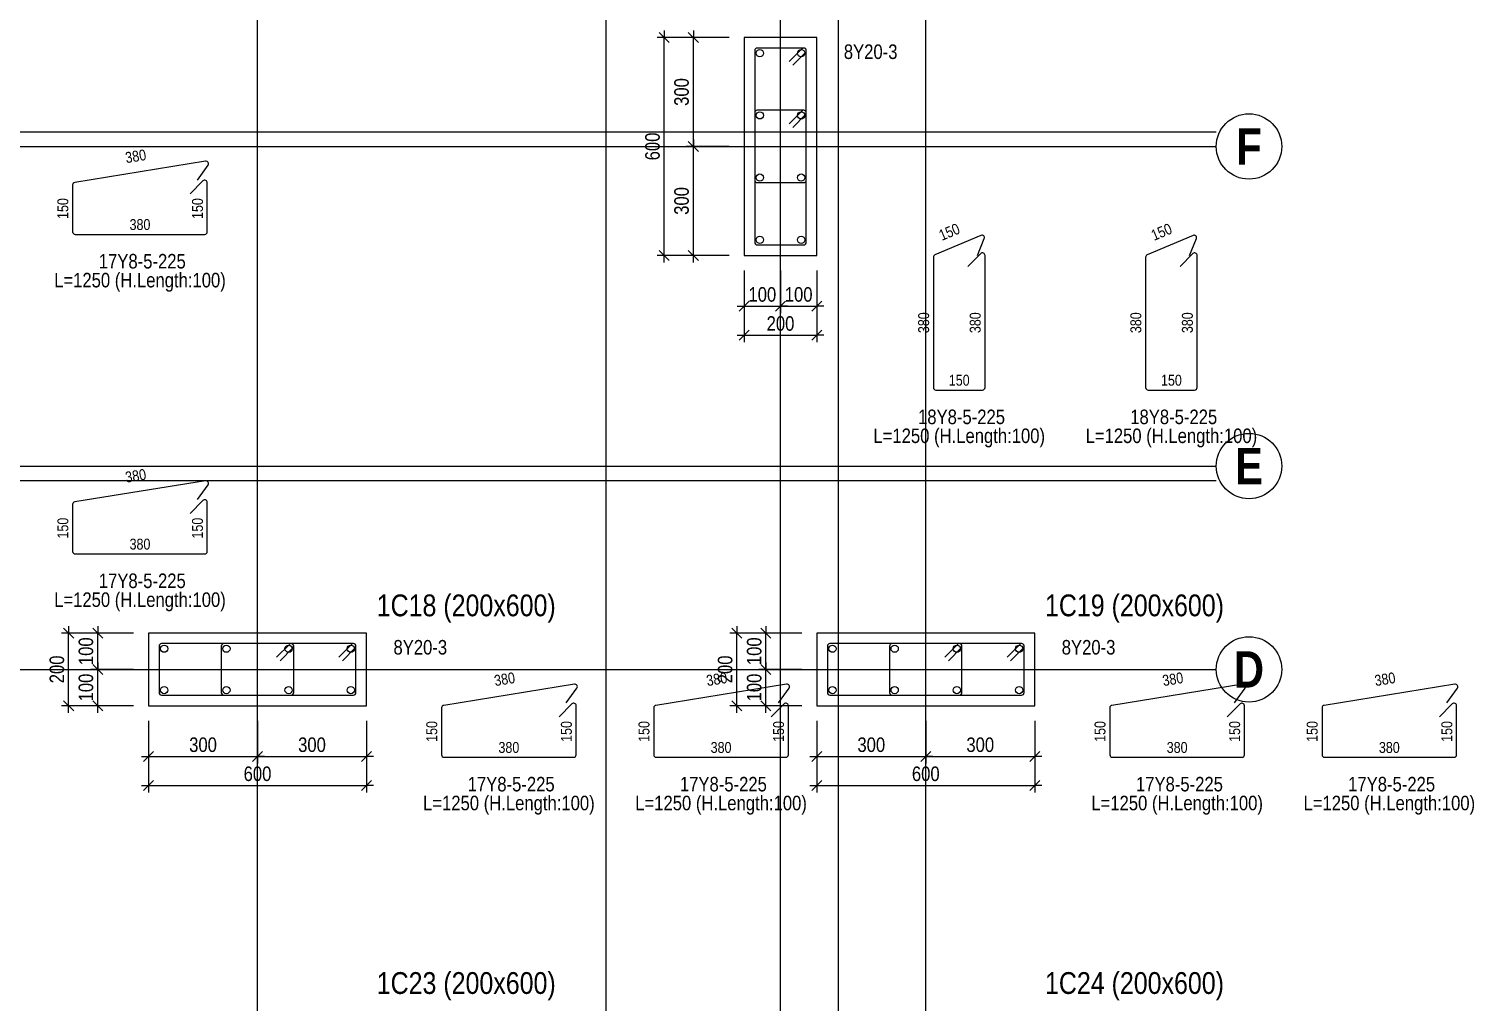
# Model space of a CAD drawing. Extents: x 0 to 206258, y -403073 to 0.
# Drawn here: x 21790 to 31738, y -77078 to -70378 of the extents above; entities that cross this region are included whole.
import ezdxf
from ezdxf.enums import TextEntityAlignment as Align
from ezdxf.lldxf.tags import DXFTag

# ---------------------------------------------------------------- set-up
doc = ezdxf.new("R2010")
doc.units = 0
doc.header["$LTSCALE"] = 1000
for name, color, linetype in [('Axis Circle(Dir 1)', 150, 'Continuous'), ('Axis Label(Dir 1)', 7, 'Continuous'), ('Axis Line(Dir 1)', 8, 'CENTER2'), ('Axis Line(Dir 2)', 150, 'CENTER2'), ('Column Line(D)', 1, 'Continuous'), ('Dimension Line', 5, 'Continuous'), ('Link Line', 3, 'Continuous'), ('Rebar Length Text', 8, 'Continuous'), ('Rebar Line', 7, 'Continuous'), ('Top Rebar Label', 6, 'Continuous')]:
    doc.layers.add(name, color=color, linetype=linetype)
for name, color, linetype, true_color in [('Column Label(D)', 12, 'Continuous', 0xbd0000), ('Ghost Axis Line', 254, 'Continuous', 0xbebebe), ('Link Label', 94, 'Continuous', 0x008100), ('Link Length Text', 94, 'Continuous', 0x008100)]:
    doc.layers.add(name, color=color, linetype=linetype, true_color=true_color)
doc.styles.add('Axis Label(Dir 1)', font='ARIALNB.TTF', dxfattribs={"height": 250})
doc.styles.add('Column Label(D)', font='ARIALN.TTF', dxfattribs={"height": 150})
doc.styles.add('Dimension Text', font='ARIALN.TTF', dxfattribs={"height": 100})
doc.styles.add('Link Label', font='ARIALN.TTF', dxfattribs={"height": 100})
doc.styles.add('Link Length Text', font='ARIALN.TTF', dxfattribs={"height": 100})
doc.styles.add('Rebar Length Text', font='ARIALN.TTF', dxfattribs={"height": 75})
doc.styles.add('Top Rebar Label', font='ARIALN.TTF', dxfattribs={"height": 100})
tags = doc.linetypes.add('CENTER2', pattern=[1.125, 0.75, -0.125, 0.125, -0.125]).pattern_tags.tags
tags[10:11] = [DXFTag(74, 4), DXFTag(75, 0), DXFTag(340, '0'), DXFTag(46, 0.0), DXFTag(50, 0.0), DXFTag(44, 0.0), DXFTag(45, 0.0)]
tags[8:9] = [DXFTag(74, 4), DXFTag(75, 0), DXFTag(340, '0'), DXFTag(46, 0.0), DXFTag(50, 0.0), DXFTag(44, 0.0), DXFTag(45, 0.0)]
tags[6:7] = [DXFTag(74, 4), DXFTag(75, 0), DXFTag(340, '0'), DXFTag(46, 0.0), DXFTag(50, 0.0), DXFTag(44, 0.0), DXFTag(45, 0.0)]
tags[4:5] = [DXFTag(74, 4), DXFTag(75, 0), DXFTag(340, '0'), DXFTag(46, 0.0), DXFTag(50, 0.0), DXFTag(44, 0.0), DXFTag(45, 0.0)]
doc.dimstyles.new('COLUMNAPP', dxfattribs={"dimtxt": 100, "dimasz": 30, "dimexe": 48.3, "dimexo": 103.5, "dimgap": 30, "dimtad": 1, "dimtoh": 1, "dimdec": 1, "dimlfac": 0.4, "dimdsep": 46, "dimtxsty": 'Dimension Text', "dimblk": 'PCDIM_TICK', "dimcen": 0.09, "dimclrd": 5, "dimclre": 5, "dimclrt": 5, "dimadec": 1, "dimazin": 0, "dimtp": 1, "dimtm": 1, "dimtfac": 1, "dimtdec": 4, "dimtofl": 0, "dimtmove": 0, "dimatfit": 3, "dimfxl": 1, "dimtolj": 1, "dimtzin": 0, "dimarcsym": 0})

# ---------------------------------------------------------------- blocks, each defined once
blk = doc.blocks.new('PCDIM_TICK')
at = {"layer": 'Dimension Line', "color": 0, "transparency": 33554687}
for p, q in [((1.15, 1.15), (-1.15, -1.15)), ((1.61, 0), (0, 0))]:
    blk.add_line(p, q, dxfattribs=at)
blk = doc.blocks.new('*U1353')
at = {"layer": 'Dimension Line', "color": 5, "true_color": 0x0000ff, "transparency": 16777216}
for p, q in [((26713.8, -72041.2), (26713.8, -72336)), ((26963.8, -72041.2), (26963.8, -72336)), ((26713.8, -72287.7), (26963.8, -72287.7))]:
    blk.add_line(p, q, dxfattribs=at)
at = {"layer": 'Dimension Line', "color": 5, "true_color": 0x0000ff, "transparency": 16777216, "xscale": 30, "yscale": 30, "rotation": 180.0000000000004}
blk.add_blockref('PCDIM_TICK', (26713.8, -72287.7), dxfattribs=at)
at = {"layer": 'Dimension Line', "color": 5, "true_color": 0x0000ff, "transparency": 16777216, "xscale": 30, "yscale": 30}
blk.add_blockref('PCDIM_TICK', (26963.8, -72287.7), dxfattribs=at)
at = {"layer": 'Dimension Line', "color": 5, "true_color": 0x0000ff, "transparency": 16777216, "insert": (26838.8, -72257.7), "char_height": 100, "width": 173.928, "attachment_point": 8, "style": 'Dimension Text'}
blk.add_mtext('100', dxfattribs=at)
blk = doc.blocks.new('*U1354')
at = {"layer": 'Dimension Line', "color": 5, "true_color": 0x0000ff, "transparency": 16777216}
for p, q in [((26963.8, -72041.2), (26963.8, -72336)), ((27213.8, -72041.2), (27213.8, -72336)), ((26963.8, -72287.7), (27213.8, -72287.7))]:
    blk.add_line(p, q, dxfattribs=at)
at = {"layer": 'Dimension Line', "color": 5, "true_color": 0x0000ff, "transparency": 16777216, "xscale": 30, "yscale": 30, "rotation": 180.0000000000004}
blk.add_blockref('PCDIM_TICK', (26963.8, -72287.7), dxfattribs=at)
at = {"layer": 'Dimension Line', "color": 5, "true_color": 0x0000ff, "transparency": 16777216, "xscale": 30, "yscale": 30}
blk.add_blockref('PCDIM_TICK', (27213.8, -72287.7), dxfattribs=at)
at = {"layer": 'Dimension Line', "color": 5, "true_color": 0x0000ff, "transparency": 16777216, "insert": (27088.8, -72257.7), "char_height": 100, "width": 173.928, "attachment_point": 8, "style": 'Dimension Text'}
blk.add_mtext('100', dxfattribs=at)
blk = doc.blocks.new('*U1355')
at = {"layer": 'Dimension Line', "color": 5, "true_color": 0x0000ff, "transparency": 16777216}
for p, q in [((26713.8, -72041.2), (26713.8, -72536)), ((27213.8, -72041.2), (27213.8, -72536)), ((26713.8, -72487.7), (27213.8, -72487.7))]:
    blk.add_line(p, q, dxfattribs=at)
at = {"layer": 'Dimension Line', "color": 5, "true_color": 0x0000ff, "transparency": 16777216, "xscale": 30, "yscale": 30, "rotation": 180.0000000000004}
blk.add_blockref('PCDIM_TICK', (26713.8, -72487.7), dxfattribs=at)
at = {"layer": 'Dimension Line', "color": 5, "true_color": 0x0000ff, "transparency": 16777216, "xscale": 30, "yscale": 30}
blk.add_blockref('PCDIM_TICK', (27213.8, -72487.7), dxfattribs=at)
at = {"layer": 'Dimension Line', "color": 5, "true_color": 0x0000ff, "transparency": 16777216, "insert": (26963.8, -72457.7), "char_height": 100, "width": 182.775, "attachment_point": 8, "style": 'Dimension Text'}
blk.add_mtext('200', dxfattribs=at)
blk = doc.blocks.new('*U1356')
at = {"layer": 'Dimension Line', "color": 5, "true_color": 0x0000ff, "transparency": 16777216}
for p, q in [((26610.3, -71187.7), (26315.5, -71187.7)), ((26363.8, -71937.7), (26363.8, -71187.7)), ((26610.3, -71937.7), (26315.5, -71937.7))]:
    blk.add_line(p, q, dxfattribs=at)
at = {"layer": 'Dimension Line', "color": 5, "true_color": 0x0000ff, "transparency": 16777216, "xscale": 30, "yscale": 30}
for p, rotation in [((26363.8, -71187.7), 89.99999999999447), ((26363.8, -71937.7), 269.9999999999834)]:
    blk.add_blockref('PCDIM_TICK', p, dxfattribs=dict(at, rotation=rotation))
at = {"layer": 'Dimension Line', "color": 5, "true_color": 0x0000ff, "transparency": 16777216, "insert": (26333.8, -71562.7), "char_height": 100, "width": 181.501, "attachment_point": 8, "rotation": 90, "style": 'Dimension Text'}
blk.add_mtext('300', dxfattribs=at)
blk = doc.blocks.new('*U1357')
at = {"layer": 'Dimension Line', "color": 5, "true_color": 0x0000ff, "transparency": 16777216}
for p, q in [((26610.3, -70437.7), (26315.5, -70437.7)), ((26363.8, -71187.7), (26363.8, -70437.7)), ((26610.3, -71187.7), (26315.5, -71187.7))]:
    blk.add_line(p, q, dxfattribs=at)
at = {"layer": 'Dimension Line', "color": 5, "true_color": 0x0000ff, "transparency": 16777216, "xscale": 30, "yscale": 30}
for p, rotation in [((26363.8, -70437.7), 89.99999999999447), ((26363.8, -71187.7), 269.9999999999834)]:
    blk.add_blockref('PCDIM_TICK', p, dxfattribs=dict(at, rotation=rotation))
at = {"layer": 'Dimension Line', "color": 5, "true_color": 0x0000ff, "transparency": 16777216, "insert": (26333.8, -70812.7), "char_height": 100, "width": 181.501, "attachment_point": 8, "rotation": 90, "style": 'Dimension Text'}
blk.add_mtext('300', dxfattribs=at)
blk = doc.blocks.new('*U1358')
at = {"layer": 'Dimension Line', "color": 5, "true_color": 0x0000ff, "transparency": 16777216}
for p, q in [((26610.3, -70437.7), (26115.5, -70437.7)), ((26163.8, -71937.7), (26163.8, -70437.7)), ((26610.3, -71937.7), (26115.5, -71937.7))]:
    blk.add_line(p, q, dxfattribs=at)
at = {"layer": 'Dimension Line', "color": 5, "true_color": 0x0000ff, "transparency": 16777216, "xscale": 30, "yscale": 30}
for p, rotation in [((26163.8, -70437.7), 89.99999999999447), ((26163.8, -71937.7), 269.9999999999834)]:
    blk.add_blockref('PCDIM_TICK', p, dxfattribs=dict(at, rotation=rotation))
at = {"layer": 'Dimension Line', "color": 5, "true_color": 0x0000ff, "transparency": 16777216, "insert": (26133.8, -71187.7), "char_height": 100, "width": 181.97, "attachment_point": 8, "rotation": 90, "style": 'Dimension Text'}
blk.add_mtext('600', dxfattribs=at)
blk = doc.blocks.new('*U1377')
at = {"layer": 'Dimension Line', "color": 5, "true_color": 0x0000ff, "transparency": 16777216}
for p, q in [((22613.8, -75141.2), (22613.8, -75436)), ((23363.8, -75141.2), (23363.8, -75436)), ((22613.8, -75387.7), (23363.8, -75387.7))]:
    blk.add_line(p, q, dxfattribs=at)
at = {"layer": 'Dimension Line', "color": 5, "true_color": 0x0000ff, "transparency": 16777216, "xscale": 30, "yscale": 30, "rotation": 180.0000000000004}
blk.add_blockref('PCDIM_TICK', (22613.8, -75387.7), dxfattribs=at)
at = {"layer": 'Dimension Line', "color": 5, "true_color": 0x0000ff, "transparency": 16777216, "xscale": 30, "yscale": 30}
blk.add_blockref('PCDIM_TICK', (23363.8, -75387.7), dxfattribs=at)
at = {"layer": 'Dimension Line', "color": 5, "true_color": 0x0000ff, "transparency": 16777216, "insert": (22988.8, -75357.7), "char_height": 100, "width": 181.501, "attachment_point": 8, "style": 'Dimension Text'}
blk.add_mtext('300', dxfattribs=at)
blk = doc.blocks.new('*U1378')
at = {"layer": 'Dimension Line', "color": 5, "true_color": 0x0000ff, "transparency": 16777216}
for p, q in [((23363.8, -75141.2), (23363.8, -75436)), ((24113.8, -75141.2), (24113.8, -75436)), ((23363.8, -75387.7), (24113.8, -75387.7))]:
    blk.add_line(p, q, dxfattribs=at)
at = {"layer": 'Dimension Line', "color": 5, "true_color": 0x0000ff, "transparency": 16777216, "xscale": 30, "yscale": 30, "rotation": 180.0000000000004}
blk.add_blockref('PCDIM_TICK', (23363.8, -75387.7), dxfattribs=at)
at = {"layer": 'Dimension Line', "color": 5, "true_color": 0x0000ff, "transparency": 16777216, "xscale": 30, "yscale": 30}
blk.add_blockref('PCDIM_TICK', (24113.8, -75387.7), dxfattribs=at)
at = {"layer": 'Dimension Line', "color": 5, "true_color": 0x0000ff, "transparency": 16777216, "insert": (23738.8, -75357.7), "char_height": 100, "width": 181.501, "attachment_point": 8, "style": 'Dimension Text'}
blk.add_mtext('300', dxfattribs=at)
blk = doc.blocks.new('*U1379')
at = {"layer": 'Dimension Line', "color": 5, "true_color": 0x0000ff, "transparency": 16777216}
for p, q in [((22613.8, -75141.2), (22613.8, -75636)), ((24113.8, -75141.2), (24113.8, -75636)), ((22613.8, -75587.7), (24113.8, -75587.7))]:
    blk.add_line(p, q, dxfattribs=at)
at = {"layer": 'Dimension Line', "color": 5, "true_color": 0x0000ff, "transparency": 16777216, "xscale": 30, "yscale": 30, "rotation": 180.0000000000004}
blk.add_blockref('PCDIM_TICK', (22613.8, -75587.7), dxfattribs=at)
at = {"layer": 'Dimension Line', "color": 5, "true_color": 0x0000ff, "transparency": 16777216, "xscale": 30, "yscale": 30}
blk.add_blockref('PCDIM_TICK', (24113.8, -75587.7), dxfattribs=at)
at = {"layer": 'Dimension Line', "color": 5, "true_color": 0x0000ff, "transparency": 16777216, "insert": (23363.8, -75557.7), "char_height": 100, "width": 181.97, "attachment_point": 8, "style": 'Dimension Text'}
blk.add_mtext('600', dxfattribs=at)
blk = doc.blocks.new('*U1380')
at = {"layer": 'Dimension Line', "color": 5, "true_color": 0x0000ff, "transparency": 16777216}
for p, q in [((22510.3, -74787.7), (22215.5, -74787.7)), ((22263.8, -75037.7), (22263.8, -74787.7)), ((22510.3, -75037.7), (22215.5, -75037.7))]:
    blk.add_line(p, q, dxfattribs=at)
at = {"layer": 'Dimension Line', "color": 5, "true_color": 0x0000ff, "transparency": 16777216, "xscale": 30, "yscale": 30}
for p, rotation in [((22263.8, -74787.7), 89.99999999999447), ((22263.8, -75037.7), 269.9999999999834)]:
    blk.add_blockref('PCDIM_TICK', p, dxfattribs=dict(at, rotation=rotation))
at = {"layer": 'Dimension Line', "color": 5, "true_color": 0x0000ff, "transparency": 16777216, "insert": (22233.8, -74912.7), "char_height": 100, "width": 173.928, "attachment_point": 8, "rotation": 90, "style": 'Dimension Text'}
blk.add_mtext('100', dxfattribs=at)
blk = doc.blocks.new('*U1381')
at = {"layer": 'Dimension Line', "color": 5, "true_color": 0x0000ff, "transparency": 16777216}
for p, q in [((22510.3, -74537.7), (22215.5, -74537.7)), ((22263.8, -74787.7), (22263.8, -74537.7)), ((22510.3, -74787.7), (22215.5, -74787.7))]:
    blk.add_line(p, q, dxfattribs=at)
at = {"layer": 'Dimension Line', "color": 5, "true_color": 0x0000ff, "transparency": 16777216, "xscale": 30, "yscale": 30}
for p, rotation in [((22263.8, -74537.7), 89.99999999999447), ((22263.8, -74787.7), 269.9999999999834)]:
    blk.add_blockref('PCDIM_TICK', p, dxfattribs=dict(at, rotation=rotation))
at = {"layer": 'Dimension Line', "color": 5, "true_color": 0x0000ff, "transparency": 16777216, "insert": (22233.8, -74662.7), "char_height": 100, "width": 173.928, "attachment_point": 8, "rotation": 90, "style": 'Dimension Text'}
blk.add_mtext('100', dxfattribs=at)
blk = doc.blocks.new('*U1382')
at = {"layer": 'Dimension Line', "color": 5, "true_color": 0x0000ff, "transparency": 16777216}
for p, q in [((22510.3, -74537.7), (22015.5, -74537.7)), ((22063.8, -75037.7), (22063.8, -74537.7)), ((22510.3, -75037.7), (22015.5, -75037.7))]:
    blk.add_line(p, q, dxfattribs=at)
at = {"layer": 'Dimension Line', "color": 5, "true_color": 0x0000ff, "transparency": 16777216, "xscale": 30, "yscale": 30}
for p, rotation in [((22063.8, -74537.7), 89.99999999999447), ((22063.8, -75037.7), 269.9999999999834)]:
    blk.add_blockref('PCDIM_TICK', p, dxfattribs=dict(at, rotation=rotation))
at = {"layer": 'Dimension Line', "color": 5, "true_color": 0x0000ff, "transparency": 16777216, "insert": (22033.8, -74787.7), "char_height": 100, "width": 182.775, "attachment_point": 8, "rotation": 90, "style": 'Dimension Text'}
blk.add_mtext('200', dxfattribs=at)
blk = doc.blocks.new('*U1383')
at = {"layer": 'Dimension Line', "color": 5, "true_color": 0x0000ff, "transparency": 16777216}
for p, q in [((27213.8, -75141.2), (27213.8, -75436)), ((27963.8, -75141.2), (27963.8, -75436)), ((27213.8, -75387.7), (27963.8, -75387.7))]:
    blk.add_line(p, q, dxfattribs=at)
at = {"layer": 'Dimension Line', "color": 5, "true_color": 0x0000ff, "transparency": 16777216, "xscale": 30, "yscale": 30, "rotation": 180.0000000000004}
blk.add_blockref('PCDIM_TICK', (27213.8, -75387.7), dxfattribs=at)
at = {"layer": 'Dimension Line', "color": 5, "true_color": 0x0000ff, "transparency": 16777216, "xscale": 30, "yscale": 30}
blk.add_blockref('PCDIM_TICK', (27963.8, -75387.7), dxfattribs=at)
at = {"layer": 'Dimension Line', "color": 5, "true_color": 0x0000ff, "transparency": 16777216, "insert": (27588.8, -75357.7), "char_height": 100, "width": 181.501, "attachment_point": 8, "style": 'Dimension Text'}
blk.add_mtext('300', dxfattribs=at)
blk = doc.blocks.new('*U1384')
at = {"layer": 'Dimension Line', "color": 5, "true_color": 0x0000ff, "transparency": 16777216}
for p, q in [((27963.8, -75141.2), (27963.8, -75436)), ((28713.8, -75141.2), (28713.8, -75436)), ((27963.8, -75387.7), (28713.8, -75387.7))]:
    blk.add_line(p, q, dxfattribs=at)
at = {"layer": 'Dimension Line', "color": 5, "true_color": 0x0000ff, "transparency": 16777216, "xscale": 30, "yscale": 30, "rotation": 180.0000000000004}
blk.add_blockref('PCDIM_TICK', (27963.8, -75387.7), dxfattribs=at)
at = {"layer": 'Dimension Line', "color": 5, "true_color": 0x0000ff, "transparency": 16777216, "xscale": 30, "yscale": 30}
blk.add_blockref('PCDIM_TICK', (28713.8, -75387.7), dxfattribs=at)
at = {"layer": 'Dimension Line', "color": 5, "true_color": 0x0000ff, "transparency": 16777216, "insert": (28338.8, -75357.7), "char_height": 100, "width": 181.501, "attachment_point": 8, "style": 'Dimension Text'}
blk.add_mtext('300', dxfattribs=at)
blk = doc.blocks.new('*U1385')
at = {"layer": 'Dimension Line', "color": 5, "true_color": 0x0000ff, "transparency": 16777216}
for p, q in [((27213.8, -75141.2), (27213.8, -75636)), ((28713.8, -75141.2), (28713.8, -75636)), ((27213.8, -75587.7), (28713.8, -75587.7))]:
    blk.add_line(p, q, dxfattribs=at)
at = {"layer": 'Dimension Line', "color": 5, "true_color": 0x0000ff, "transparency": 16777216, "xscale": 30, "yscale": 30, "rotation": 180.0000000000004}
blk.add_blockref('PCDIM_TICK', (27213.8, -75587.7), dxfattribs=at)
at = {"layer": 'Dimension Line', "color": 5, "true_color": 0x0000ff, "transparency": 16777216, "xscale": 30, "yscale": 30}
blk.add_blockref('PCDIM_TICK', (28713.8, -75587.7), dxfattribs=at)
at = {"layer": 'Dimension Line', "color": 5, "true_color": 0x0000ff, "transparency": 16777216, "insert": (27963.8, -75557.7), "char_height": 100, "width": 181.97, "attachment_point": 8, "style": 'Dimension Text'}
blk.add_mtext('600', dxfattribs=at)
blk = doc.blocks.new('*U1386')
at = {"layer": 'Dimension Line', "color": 5, "true_color": 0x0000ff, "transparency": 16777216}
for p, q in [((27110.3, -74787.7), (26815.5, -74787.7)), ((26863.8, -75037.7), (26863.8, -74787.7)), ((27110.3, -75037.7), (26815.5, -75037.7))]:
    blk.add_line(p, q, dxfattribs=at)
at = {"layer": 'Dimension Line', "color": 5, "true_color": 0x0000ff, "transparency": 16777216, "xscale": 30, "yscale": 30}
for p, rotation in [((26863.8, -74787.7), 89.99999999999447), ((26863.8, -75037.7), 269.9999999999834)]:
    blk.add_blockref('PCDIM_TICK', p, dxfattribs=dict(at, rotation=rotation))
at = {"layer": 'Dimension Line', "color": 5, "true_color": 0x0000ff, "transparency": 16777216, "insert": (26833.8, -74912.7), "char_height": 100, "width": 173.928, "attachment_point": 8, "rotation": 90, "style": 'Dimension Text'}
blk.add_mtext('100', dxfattribs=at)
blk = doc.blocks.new('*U1387')
at = {"layer": 'Dimension Line', "color": 5, "true_color": 0x0000ff, "transparency": 16777216}
for p, q in [((27110.3, -74537.7), (26815.5, -74537.7)), ((26863.8, -74787.7), (26863.8, -74537.7)), ((27110.3, -74787.7), (26815.5, -74787.7))]:
    blk.add_line(p, q, dxfattribs=at)
at = {"layer": 'Dimension Line', "color": 5, "true_color": 0x0000ff, "transparency": 16777216, "xscale": 30, "yscale": 30}
for p, rotation in [((26863.8, -74537.7), 89.99999999999447), ((26863.8, -74787.7), 269.9999999999834)]:
    blk.add_blockref('PCDIM_TICK', p, dxfattribs=dict(at, rotation=rotation))
at = {"layer": 'Dimension Line', "color": 5, "true_color": 0x0000ff, "transparency": 16777216, "insert": (26833.8, -74662.7), "char_height": 100, "width": 173.928, "attachment_point": 8, "rotation": 90, "style": 'Dimension Text'}
blk.add_mtext('100', dxfattribs=at)
blk = doc.blocks.new('*U1388')
at = {"layer": 'Dimension Line', "color": 5, "true_color": 0x0000ff, "transparency": 16777216}
for p, q in [((27110.3, -74537.7), (26615.5, -74537.7)), ((26663.8, -75037.7), (26663.8, -74537.7)), ((27110.3, -75037.7), (26615.5, -75037.7))]:
    blk.add_line(p, q, dxfattribs=at)
at = {"layer": 'Dimension Line', "color": 5, "true_color": 0x0000ff, "transparency": 16777216, "xscale": 30, "yscale": 30}
for p, rotation in [((26663.8, -74537.7), 89.99999999999447), ((26663.8, -75037.7), 269.9999999999834)]:
    blk.add_blockref('PCDIM_TICK', p, dxfattribs=dict(at, rotation=rotation))
at = {"layer": 'Dimension Line', "color": 5, "true_color": 0x0000ff, "transparency": 16777216, "insert": (26633.8, -74787.7), "char_height": 100, "width": 182.775, "attachment_point": 8, "rotation": 90, "style": 'Dimension Text'}
blk.add_mtext('200', dxfattribs=at)

msp = doc.modelspace()

# ---------------------------------------------------------------- linework, layer by layer
at = {"layer": 'Axis Circle(Dir 1)', "transparency": 33554687}
for centre in [(30188.79, -71187.707), (30188.79, -73387.707), (30188.79, -74787.707)]:
    msp.add_circle(centre, 225, dxfattribs=at)
at = {"layer": 'Axis Line(Dir 1)', "transparency": 33554687}
for points in [[(12163.79, -71187.707), (29963.79, -71187.707)], [(12163.79, -73387.707), (29963.79, -73387.707)], [(12163.79, -74787.707), (29963.79, -74787.707)]]:
    msp.add_lwpolyline(points, dxfattribs=at)
at = {"layer": 'Axis Line(Dir 2)', "transparency": 33554687}
for points in [[(23363.79, -82587.707), (23363.79, -58787.707)], [(25763.79, -82587.707), (25763.79, -58787.707)], [(26963.79, -82587.707), (26963.79, -58787.707)], [(27363.79, -82587.707), (27363.79, -58787.707)], [(27963.79, -82587.707), (27963.79, -58787.707)]]:
    msp.add_lwpolyline(points, dxfattribs=at)
at = {"layer": 'Column Line(D)', "transparency": 33554687}
for points in [[(26713.79, -71937.707), (27213.79, -71937.707), (27213.79, -70437.707), (26713.79, -70437.707)], [(24113.79, -75037.707), (24113.79, -74537.707), (22613.79, -74537.707), (22613.79, -75037.707)], [(28713.79, -75037.707), (28713.79, -74537.707), (27213.79, -74537.707), (27213.79, -75037.707)]]:
    msp.add_lwpolyline(points, close=True, dxfattribs=at)
at = {"layer": 'Ghost Axis Line', "transparency": 33554687}
for points in [[(12163.79, -71087.707), (29963.79, -71087.707)], [(12163.79, -73487.707), (29963.79, -73487.707)]]:
    msp.add_lwpolyline(points, dxfattribs=at)
at = {"layer": 'Link Line', "transparency": 33554687}
for points in [[(27047.776, -70628.469), (27136.165, -70540.081, 0.66817864), (27123.79, -70510.207), (26803.79, -70510.207, 0.41421356), (26786.29, -70527.707), (26786.29, -71419.373, 0.41421356), (26803.79, -71436.873), (27123.79, -71436.873, 0.41421356), (27141.29, -71419.373), (27141.29, -70527.707, 0.66817864), (27111.416, -70515.332), (27023.028, -70603.721)], [(27047.776, -71056.803), (27136.165, -70968.414, 0.66817864), (27123.79, -70938.54), (26803.79, -70938.54, 0.41421356), (26786.29, -70956.04), (26786.29, -71847.707, 0.41421356), (26803.79, -71865.207), (27123.79, -71865.207, 0.41421356), (27141.29, -71847.707), (27141.29, -70956.04, 0.66817864), (27111.416, -70943.666), (27023.028, -71032.054)], [(22949.962, -71418.523), (23023.091, -71317.147, 0.66817864), (23006.102, -71289.634), (22106.046, -71435.326, 0.3679544), (22091.342, -71452.602), (22091.342, -71775.207, 0.41421356), (22108.842, -71792.707), (23000.509, -71792.707, 0.41421356), (23018.009, -71775.207), (23018.009, -71437.707, 0.66817864), (22988.134, -71425.332), (22899.746, -71513.721)], [(28319.602, -71938.058), (28366.618, -71822.238, 0.66817864), (28343.592, -71799.535), (28027.274, -71933.191, 0.30141429), (28016.585, -71949.311), (28016.585, -72846.874, 0.41421356), (28034.085, -72864.374), (28354.085, -72864.374, 0.41421356), (28371.585, -72846.874), (28371.585, -71937.707, 0.66817864), (28341.711, -71925.333), (28253.323, -72013.721)], [(29780.192, -71938.058), (29827.208, -71822.237, 0.66817864), (29804.182, -71799.535), (29487.864, -71933.191, 0.30141429), (29477.175, -71949.311), (29477.175, -72846.874, 0.41421356), (29494.675, -72864.374), (29814.675, -72864.374, 0.41421356), (29832.175, -72846.874), (29832.175, -71937.707, 0.66817864), (29802.301, -71925.333), (29713.912, -72013.721)], [(22949.962, -73618.523), (23023.091, -73517.147, 0.66817864), (23006.102, -73489.634), (22106.046, -73635.326, 0.3679544), (22091.342, -73652.602), (22091.342, -73975.207, 0.41421356), (22108.842, -73992.707), (23000.509, -73992.707, 0.41421356), (23018.009, -73975.207), (23018.009, -73637.707, 0.66817864), (22988.134, -73625.332), (22899.746, -73713.721)], [(23519.443, -74728.469), (23607.831, -74640.081, 0.66817864), (23595.457, -74610.207), (22703.79, -74610.207, 0.41421356), (22686.29, -74627.707), (22686.29, -74947.707, 0.41421356), (22703.79, -74965.207), (23595.457, -74965.207, 0.41421356), (23612.957, -74947.707), (23612.957, -74627.707, 0.66817864), (23583.083, -74615.332), (23494.694, -74703.721)], [(23947.776, -74728.469), (24036.165, -74640.081, 0.66817864), (24023.79, -74610.207), (23132.124, -74610.207, 0.41421356), (23114.624, -74627.707), (23114.624, -74947.707, 0.41421356), (23132.124, -74965.207), (24023.79, -74965.207, 0.41421356), (24041.29, -74947.707), (24041.29, -74627.707, 0.66817864), (24011.416, -74615.332), (23923.028, -74703.721)], [(28119.443, -74728.469), (28207.831, -74640.081, 0.66817864), (28195.457, -74610.207), (27303.79, -74610.207, 0.41421356), (27286.29, -74627.707), (27286.29, -74947.707, 0.41421356), (27303.79, -74965.207), (28195.457, -74965.207, 0.41421356), (28212.957, -74947.707), (28212.957, -74627.707, 0.66817864), (28183.083, -74615.332), (28094.694, -74703.721)], [(28547.776, -74728.469), (28636.165, -74640.081, 0.66817864), (28623.79, -74610.207), (27732.124, -74610.207, 0.41421356), (27714.624, -74627.707), (27714.624, -74947.707, 0.41421356), (27732.124, -74965.207), (28623.79, -74965.207, 0.41421356), (28641.29, -74947.707), (28641.29, -74627.707, 0.66817864), (28611.416, -74615.332), (28523.028, -74703.721)], [(25489.372, -75018.523), (25562.501, -74917.147, 0.66817864), (25545.512, -74889.634), (24645.456, -75035.326, 0.3679544), (24630.752, -75052.602), (24630.752, -75375.207, 0.41421356), (24648.252, -75392.707), (25539.919, -75392.707, 0.41421356), (25557.419, -75375.207), (25557.419, -75037.707, 0.66817864), (25527.544, -75025.332), (25439.156, -75113.721)], [(26949.961, -75018.523), (27023.09, -74917.147, 0.66817864), (27006.101, -74889.634), (26106.045, -75035.326, 0.3679544), (26091.342, -75052.602), (26091.342, -75375.207, 0.41421356), (26108.842, -75392.707), (27000.508, -75392.707, 0.41421356), (27018.008, -75375.207), (27018.008, -75037.707, 0.66817864), (26988.134, -75025.332), (26899.745, -75113.721)], [(30089.372, -75018.523), (30162.501, -74917.147, 0.66817864), (30145.512, -74889.634), (29245.456, -75035.326, 0.3679544), (29230.752, -75052.602), (29230.752, -75375.207, 0.41421356), (29248.252, -75392.707), (30139.919, -75392.707, 0.41421356), (30157.419, -75375.207), (30157.419, -75037.707, 0.66817864), (30127.544, -75025.332), (30039.156, -75113.721)], [(31549.961, -75018.523), (31623.09, -74917.147, 0.66817864), (31606.101, -74889.634), (30706.045, -75035.326, 0.3679544), (30691.342, -75052.602), (30691.342, -75375.207, 0.41421356), (30708.842, -75392.707), (31600.508, -75392.707, 0.41421356), (31618.008, -75375.207), (31618.008, -75037.707, 0.66817864), (31588.134, -75025.332), (31499.745, -75113.721)]]:
    msp.add_lwpolyline(points, format="xyb", dxfattribs=at)
at = {"layer": 'Rebar Line', "transparency": 33554687}
for centre in [(26821.29, -70545.207), (27106.29, -70545.207), (26821.29, -70973.54), (27106.29, -70973.54), (26821.29, -71401.873), (27106.29, -71401.873), (26821.29, -71830.207), (27106.29, -71830.207), (22721.29, -74645.207), (23149.624, -74645.207), (23577.957, -74645.207), (24006.29, -74645.207), (27321.29, -74645.207), (27749.624, -74645.207), (28177.957, -74645.207), (28606.29, -74645.207), (22721.29, -74930.207), (23149.624, -74930.207), (23577.957, -74930.207), (24006.29, -74930.207), (27321.29, -74930.207), (27749.624, -74930.207), (28177.957, -74930.207), (28606.29, -74930.207)]:
    msp.add_circle(centre, 25, dxfattribs=at)

# ---------------------------------------------------------------- texts
at = {"layer": 'Axis Label(Dir 1)', "transparency": 33554687, "style": 'Axis Label(Dir 1)'}
for s, p in [('F', (30188.79, -71187.707)), ('E', (30188.79, -73387.707)), ('D', (30188.79, -74787.707))]:
    msp.add_text(s, height=250, dxfattribs=at).set_placement(p, align=Align.MIDDLE_CENTER)
at = {"layer": 'Column Label(D)', "transparency": 33554687, "style": 'Column Label(D)'}
for s, p in [('1C18 (200x600)', (24184.501, -74466.996)), ('1C19 (200x600)', (28784.501, -74466.996)), ('1C23 (200x600)', (24184.501, -77066.996)), ('1C24 (200x600)', (28784.501, -77066.996))]:
    msp.add_text(s, height=150, dxfattribs=at).set_placement(p, align=Align.BOTTOM_LEFT)
at = {"layer": 'Link Label', "transparency": 33554687, "style": 'Link Label'}
for s, p in [(' 17Y8-5-225', (22554.675, -72027.707)), (' 18Y8-5-225', (28194.085, -73099.374)), (' 18Y8-5-225', (29654.675, -73099.374)), (' 17Y8-5-225', (22554.675, -74227.707)), (' 17Y8-5-225', (25094.085, -75627.707)), (' 17Y8-5-225', (26554.675, -75627.707)), (' 17Y8-5-225', (29694.085, -75627.707)), (' 17Y8-5-225', (31154.675, -75627.707))]:
    msp.add_text(s, height=100, dxfattribs=at).set_placement(p, align=Align.CENTER)
at = {"layer": 'Link Length Text', "transparency": 33554687, "style": 'Link Length Text'}
for p in [(22554.675, -72157.707), (28194.085, -73229.374), (29654.675, -73229.374), (22554.675, -74357.707), (25094.085, -75757.707), (26554.675, -75757.707), (29694.085, -75757.707), (31154.675, -75757.707)]:
    msp.add_text('L=1250 (H.Length:100)', height=100, dxfattribs=at).set_placement(p, align=Align.CENTER)
at = {"layer": 'Rebar Length Text', "transparency": 33554687, "style": 'Rebar Length Text'}
for s, rotation, p in [('380', 9.1947432, (22531.015, -71291.537)), ('150', 90, (22061.342, -71615.207)), ('150', 90, (22988.009, -71615.207)), ('150', 22.9057699, (28140.307, -71810.431)), ('150', 22.9057699, (29600.896, -71810.43)), ('380', 90, (27986.585, -72401.041)), ('380', 90, (28341.585, -72401.041)), ('380', 90, (29447.175, -72401.04)), ('380', 90, (29802.175, -72401.04)), ('380', 9.1947432, (22531.015, -73491.537)), ('150', 90, (22061.342, -73815.207)), ('150', 90, (22988.009, -73815.207)), ('380', 9.1947432, (25070.425, -74891.537)), ('380', 9.1947432, (26531.014, -74891.537)), ('380', 9.1947432, (29670.425, -74891.537)), ('380', 9.1947432, (31131.014, -74891.537)), ('150', 90, (24600.752, -75215.207)), ('150', 90, (25527.419, -75215.207)), ('150', 90, (26061.342, -75215.207)), ('150', 90, (26988.008, -75215.207)), ('150', 90, (29200.752, -75215.207)), ('150', 90, (30127.419, -75215.207)), ('150', 90, (30661.342, -75215.207)), ('150', 90, (31588.008, -75215.207))]:
    msp.add_text(s, height=75, rotation=rotation, dxfattribs=at).set_placement(p, align=Align.CENTER)
for s, p in [('380', (22554.675, -71762.707)), ('150', (28194.085, -72834.374)), ('150', (29654.675, -72834.374)), ('380', (22554.675, -73962.707)), ('380', (25094.085, -75362.707)), ('380', (26554.675, -75362.707)), ('380', (29694.085, -75362.707)), ('380', (31154.675, -75362.707))]:
    msp.add_text(s, height=75, dxfattribs=at).set_placement(p, align=Align.CENTER)
at = {"layer": 'Top Rebar Label', "transparency": 33554687, "style": 'Top Rebar Label'}
for p in [(27367.834, -70615.433), (24267.834, -74715.433), (28867.834, -74715.433)]:
    msp.add_text(' 8Y20-3', height=100, dxfattribs=at).set_placement(p, align=Align.BOTTOM_LEFT)

# ---------------------------------------------------------------- dimensions: what is measured, and where the dimension line sits
at = {"layer": 'Dimension Line', "transparency": 33554687}
for p1, p2, distance, picture, middle in [((26713.79, -71937.707), (26713.79, -70437.707), 550, '*U1358', (26163.79, -71187.707)), ((26713.79, -71187.707), (26713.79, -70437.707), 350, '*U1357', (26363.79, -70812.707)), ((26713.79, -71937.707), (26713.79, -71187.707), 350, '*U1356', (26363.79, -71562.707)), ((26713.79, -71937.707), (26963.79, -71937.707), -350, '*U1353', (26838.79, -72287.707)), ((26713.79, -71937.707), (27213.79, -71937.707), -550, '*U1355', (26963.79, -72487.707)), ((26963.79, -71937.707), (27213.79, -71937.707), -350, '*U1354', (27088.79, -72287.707)), ((22613.79, -75037.707), (22613.79, -74537.707), 550, '*U1382', (22063.79, -74787.707)), ((22613.79, -74787.707), (22613.79, -74537.707), 350, '*U1381', (22263.79, -74662.707)), ((27213.79, -75037.707), (27213.79, -74537.707), 550, '*U1388', (26663.79, -74787.707)), ((27213.79, -74787.707), (27213.79, -74537.707), 350, '*U1387', (26863.79, -74662.707)), ((22613.79, -75037.707), (22613.79, -74787.707), 350, '*U1380', (22263.79, -74912.707)), ((27213.79, -75037.707), (27213.79, -74787.707), 350, '*U1386', (26863.79, -74912.707)), ((22613.79, -75037.707), (23363.79, -75037.707), -350, '*U1377', (22988.79, -75387.707)), ((22613.79, -75037.707), (24113.79, -75037.707), -550, '*U1379', (23363.79, -75587.707)), ((23363.79, -75037.707), (24113.79, -75037.707), -350, '*U1378', (23738.79, -75387.707)), ((27213.79, -75037.707), (27963.79, -75037.707), -350, '*U1383', (27588.79, -75387.707)), ((27213.79, -75037.707), (28713.79, -75037.707), -550, '*U1385', (27963.79, -75587.707)), ((27963.79, -75037.707), (28713.79, -75037.707), -350, '*U1384', (28338.79, -75387.707))]:
    dim = msp.add_aligned_dim(p1=p1, p2=p2, distance=distance, dimstyle='COLUMNAPP', override={"dimscale": 1, "dimtxt": 100, "dimasz": 30, "dimexe": 48.3, "dimexo": 103.5, "dimgap": 30, "dimtad": 1, "dimtih": 0, "dimdec": 1, "dimlfac": 0.4, "dimzin": 8, "dimlunit": 2, "dimpost": '', "dimtxsty": 'Dimension Text', "dimblk": 'PCDIM_TICK', "dimse1": 0, "dimse2": 0, "dimsd2": 0, "dimclrd": 5, "dimclre": 5, "dimclrt": 5, "dimaunit": 0, "dimadec": 1, "dimazin": 0, "dimtol": 0, "dimtp": 1, "dimtm": 1, "dimtmove": 0}, dxfattribs=at)
    dim.commit()
    dim.dimension.update_dxf_attribs({"geometry": picture, "text_midpoint": middle})

doc.saveas('drawing.dxf')
